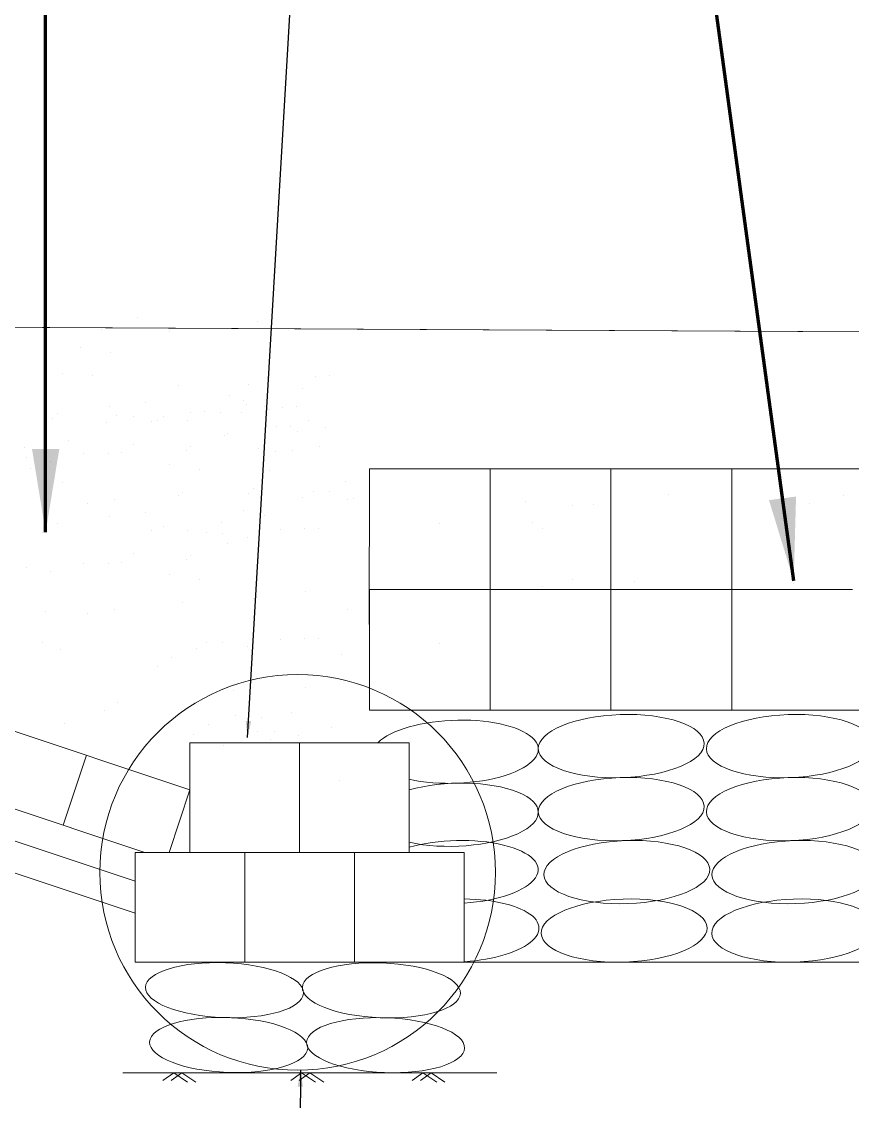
# Model space of a CAD drawing. Header units: inches. Extents: x -8940 to 26362, y -28010 to 990.
# Drawn here: x 4175.61 to 4184.61, y -21350.05 to -21338.35 of the extents above; entities that cross this region are included whole.
import ezdxf

# ---------------------------------------------------------------- set-up
doc = ezdxf.new("R2010")
doc.units = ezdxf.units.IN
doc.header["$MEASUREMENT"] = 0
doc.layers.add('LINE', color=7, linetype='Continuous')
doc.styles.get("Standard").update_dxf_attribs({"font": 'arial.ttf'})
doc.dimstyles.get("Standard").update_dxf_attribs({"dimtxt": 0.18, "dimasz": 0.18, "dimexe": 0.18, "dimexo": 0.0625, "dimgap": 0.09, "dimtad": 0, "dimtih": 1, "dimtoh": 1, "dimdec": 4, "dimzin": 0, "dimdsep": 46, "dimtxsty": 'Standard', "dimcen": 0.09, "dimadec": 0, "dimazin": 0, "dimtfac": 1, "dimtdec": 4, "dimtofl": 0, "dimtmove": 0, "dimatfit": 3, "dimfxl": 1, "dimtolj": 1, "dimtzin": 0, "dimarcsym": 0})

msp = doc.modelspace()

# ---------------------------------------------------------------- linework, layer by layer
at = {"linetype": 'ByBlock', "lineweight": 20, "ltscale": 0.5}
for p, q in [((4179.37556, -21344.879585), (4179.37805, -21343.194607)), ((4179.37556, -21344.879585), (4179.37805, -21343.194607)), ((4179.377612, -21345.475973), (4179.379051, -21344.502026)), ((4179.377612, -21345.475973), (4179.379051, -21344.502026)), ((4181.570549, -21348.537255), (4182.434325, -21348.537255)), ((4181.570549, -21348.537255), (4182.434325, -21348.537255)), ((4176.707917, -21349.735563), (4180.755723, -21349.735563))]:
    msp.add_line(p, q, dxfattribs=at)
at = {"color": 0, "linetype": 'Continuous', "lineweight": 20, "ltscale": 0.5}
for p, q in [((4179.37805, -21343.194607), (4195.686284, -21343.194607)), ((4179.37805, -21343.194607), (4195.686284, -21343.194607)), ((4179.377612, -21345.475973), (4179.377612, -21345.809445)), ((4179.8088, -21345.809445), (4179.377612, -21345.809445)), ((4195.686284, -21345.809449), (4179.8088, -21345.809445)), ((4195.686284, -21345.809449), (4179.8088, -21345.809445)), ((4176.060893, -21347.055057), (4176.313425, -21346.297938)), ((4176.060893, -21347.055057), (4176.313425, -21346.297938)), ((4177.206672, -21347.349255), (4177.4328, -21346.671298)), ((4177.206672, -21347.349255), (4177.4328, -21346.671298))]:
    msp.add_line(p, q, dxfattribs=at)
at = {"linetype": 'ByBlock', "lineweight": 20, "ltscale": 0.5}
for points in [[(4177.4328, -21347.349255), (4177.4328, -21346.161255), (4179.8088, -21346.161255), (4179.8088, -21347.349255), (4178.6208, -21347.349255), (4178.6208, -21346.161255)], [(4177.4328, -21347.349255), (4177.4328, -21346.161255), (4179.8088, -21346.161255), (4179.8088, -21347.349255), (4178.6208, -21347.349255), (4178.6208, -21346.161255)], [(4177.141384, -21349.820408), (4177.257465, -21349.735563), (4177.407942, -21349.837594)], [(4177.230742, -21349.820408), (4177.346822, -21349.735563), (4177.4973, -21349.837594)], [(4178.526382, -21349.820408), (4178.642463, -21349.735563), (4178.79294, -21349.837594)], [(4178.615739, -21349.820408), (4178.73182, -21349.735563), (4178.882297, -21349.837594)], [(4179.839326, -21349.820408), (4179.955407, -21349.735563), (4180.105884, -21349.837594)], [(4179.928683, -21349.820408), (4180.044764, -21349.735563), (4180.195241, -21349.837594)]]:
    msp.add_lwpolyline(points, dxfattribs=at)
for points in [[(4176.8388, -21348.537255), (4178.0268, -21348.537255), (4178.0268, -21347.349255), (4176.8388, -21347.349255)], [(4176.8388, -21348.537255), (4178.0268, -21348.537255), (4178.0268, -21347.349255), (4176.8388, -21347.349255)], [(4178.0268, -21348.537255), (4179.2148, -21348.537255), (4179.2148, -21347.349255), (4178.0268, -21347.349255)], [(4178.0268, -21348.537255), (4179.2148, -21348.537255), (4179.2148, -21347.349255), (4178.0268, -21347.349255)], [(4179.2148, -21348.537255), (4180.4028, -21348.537255), (4180.4028, -21347.349255), (4179.2148, -21347.349255)], [(4179.2148, -21348.537255), (4180.4028, -21348.537255), (4180.4028, -21347.349255), (4179.2148, -21347.349255)]]:
    msp.add_lwpolyline(points, close=True, dxfattribs=at)
at = {"layer": 'LINE', "color": 7, "lineweight": 20, "ltscale": 0.5}
for p, q in [((4176.867342, -21341.551999), (4176.867342, -21341.551999)), ((4176.867342, -21341.551999), (4176.867342, -21341.551999)), ((4178.164565, -21341.598463), (4178.164565, -21341.598463)), ((4178.164565, -21341.598463), (4178.164565, -21341.598463)), ((4176.47463, -21341.683167), (4176.47463, -21341.683167)), ((4176.47463, -21341.683167), (4176.47463, -21341.683167)), ((4177.210498, -21341.710823), (4177.210498, -21341.710823)), ((4177.210498, -21341.710823), (4177.210498, -21341.710823)), ((4176.248286, -21341.885049), (4176.248286, -21341.885049)), ((4176.248286, -21341.885049), (4176.248286, -21341.885049)), ((4176.570686, -21341.938609), (4176.570686, -21341.938609)), ((4176.570686, -21341.938609), (4176.570686, -21341.938609)), ((4176.05252, -21342.159815), (4176.05252, -21342.159815)), ((4176.05252, -21342.159815), (4176.05252, -21342.159815)), ((4176.380754, -21342.186133), (4176.380754, -21342.186133)), ((4176.380754, -21342.186133), (4176.380754, -21342.186133)), ((4178.29179, -21342.201564), (4178.29179, -21342.201564)), ((4178.29179, -21342.201564), (4178.29179, -21342.201564)), ((4178.791648, -21342.195895), (4178.791648, -21342.195895)), ((4178.791648, -21342.195895), (4178.791648, -21342.195895)), ((4178.940077, -21342.189414), (4178.940077, -21342.189414)), ((4178.940077, -21342.189414), (4178.940077, -21342.189414)), ((4177.308645, -21342.293619), (4177.308645, -21342.293619)), ((4177.308645, -21342.293619), (4177.308645, -21342.293619)), ((4178.065363, -21342.279789), (4178.065363, -21342.279789)), ((4178.065363, -21342.279789), (4178.065363, -21342.279789)), ((4178.656426, -21342.320636), (4178.656426, -21342.320636)), ((4178.656426, -21342.320636), (4178.656426, -21342.320636)), ((4177.866287, -21342.39606), (4177.866287, -21342.39606)), ((4177.866287, -21342.39606), (4177.866287, -21342.39606)), ((4176.559114, -21342.519065), (4176.559114, -21342.519065)), ((4176.559114, -21342.519065), (4176.559114, -21342.519065)), ((4176.951655, -21342.481904), (4176.951655, -21342.481904)), ((4176.951655, -21342.481904), (4176.951655, -21342.481904)), ((4178.009708, -21342.46079), (4178.009708, -21342.46079)), ((4178.009708, -21342.46079), (4178.009708, -21342.46079)), ((4178.04666, -21342.494043), (4178.04666, -21342.494043)), ((4178.04666, -21342.494043), (4178.04666, -21342.494043)), ((4178.241004, -21342.51542), (4178.241004, -21342.51542)), ((4178.241004, -21342.51542), (4178.241004, -21342.51542)), ((4178.291892, -21342.548401), (4178.291892, -21342.548401)), ((4178.291892, -21342.548401), (4178.291892, -21342.548401)), ((4178.433715, -21342.530498), (4178.433715, -21342.530498)), ((4178.433715, -21342.530498), (4178.433715, -21342.530498)), ((4178.582144, -21342.524018), (4178.582144, -21342.524018)), ((4178.582144, -21342.524018), (4178.582144, -21342.524018)), ((4175.940777, -21342.651053), (4175.940777, -21342.651053)), ((4175.940777, -21342.651053), (4175.940777, -21342.651053)), ((4175.997588, -21342.594265), (4175.997588, -21342.594265)), ((4175.997588, -21342.594265), (4175.997588, -21342.594265)), ((4176.641361, -21342.620465), (4176.641361, -21342.620465)), ((4176.641361, -21342.620465), (4176.641361, -21342.620465)), ((4176.821937, -21342.627587), (4176.821937, -21342.627587)), ((4176.821937, -21342.627587), (4176.821937, -21342.627587)), ((4177.011989, -21342.680229), (4177.011989, -21342.680229)), ((4177.011989, -21342.680229), (4177.011989, -21342.680229)), ((4177.084448, -21342.668269), (4177.084448, -21342.668269)), ((4177.084448, -21342.668269), (4177.084448, -21342.668269)), ((4177.148108, -21342.63009), (4177.148108, -21342.63009)), ((4177.148108, -21342.63009), (4177.148108, -21342.63009)), ((4177.410619, -21342.670771), (4177.410619, -21342.670771)), ((4177.410619, -21342.670771), (4177.410619, -21342.670771)), ((4177.442878, -21342.58547), (4177.442878, -21342.58547)), ((4177.442878, -21342.58547), (4177.442878, -21342.58547)), ((4177.591307, -21342.57899), (4177.591307, -21342.57899)), ((4177.591307, -21342.57899), (4177.591307, -21342.57899)), ((4177.769049, -21342.587973), (4177.769049, -21342.587973)), ((4177.769049, -21342.587973), (4177.769049, -21342.587973)), ((4177.995134, -21342.588174), (4177.995134, -21342.588174)), ((4177.995134, -21342.588174), (4177.995134, -21342.588174)), ((4178.71309, -21342.669478), (4178.71309, -21342.669478)), ((4178.71309, -21342.669478), (4178.71309, -21342.669478)), ((4176.531839, -21342.6919), (4176.531839, -21342.6919)), ((4176.531839, -21342.6919), (4176.531839, -21342.6919)), ((4178.375986, -21342.738189), (4178.375986, -21342.738189)), ((4178.375986, -21342.738189), (4178.375986, -21342.738189)), ((4178.524415, -21342.731708), (4178.524415, -21342.731708)), ((4178.524415, -21342.731708), (4178.524415, -21342.731708)), ((4178.601949, -21342.791991), (4178.601949, -21342.791991)), ((4178.601949, -21342.791991), (4178.601949, -21342.791991)), ((4178.896877, -21342.745111), (4178.896877, -21342.745111)), ((4178.896877, -21342.745111), (4178.896877, -21342.745111)), ((4175.885122, -21342.832054), (4175.885122, -21342.832054)), ((4175.885122, -21342.832054), (4175.885122, -21342.832054)), ((4176.116418, -21342.886685), (4176.116418, -21342.886685)), ((4176.116418, -21342.886685), (4176.116418, -21342.886685)), ((4177.805202, -21342.835698), (4177.805202, -21342.835698)), ((4177.805202, -21342.835698), (4177.805202, -21342.835698)), ((4177.834876, -21342.817726), (4177.834876, -21342.817726)), ((4177.834876, -21342.817726), (4177.834876, -21342.817726)), ((4175.644463, -21342.959237), (4175.644463, -21342.959237)), ((4175.644463, -21342.959237), (4175.644463, -21342.959237)), ((4176.2849, -21343.034461), (4176.2849, -21343.034461)), ((4176.2849, -21343.034461), (4176.2849, -21343.034461)), ((4176.547534, -21343.029523), (4176.547534, -21343.029523)), ((4176.547534, -21343.029523), (4176.547534, -21343.029523)), ((4176.695963, -21343.023043), (4176.695963, -21343.023043)), ((4176.695963, -21343.023043), (4176.695963, -21343.023043)), ((4176.822057, -21342.927753), (4176.822057, -21342.927753)), ((4176.822057, -21342.927753), (4176.822057, -21342.927753)), ((4177.396548, -21342.992455), (4177.396548, -21342.992455)), ((4177.396548, -21342.992455), (4177.396548, -21342.992455)), ((4177.442164, -21342.948894), (4177.442164, -21342.948894)), ((4177.442164, -21342.948894), (4177.442164, -21342.948894)), ((4178.178031, -21342.97655), (4178.178031, -21342.97655)), ((4178.178031, -21342.97655), (4178.178031, -21342.97655)), ((4178.355156, -21343.004081), (4178.355156, -21343.004081)), ((4178.355156, -21343.004081), (4178.355156, -21343.004081)), ((4178.54422, -21342.999681), (4178.54422, -21342.999681)), ((4178.54422, -21342.999681), (4178.54422, -21342.999681)), ((4178.839148, -21342.952802), (4178.839148, -21342.952802)), ((4178.839148, -21342.952802), (4178.839148, -21342.952802)), ((4175.663959, -21343.076579), (4175.663959, -21343.076579)), ((4175.663959, -21343.076579), (4175.663959, -21343.076579)), ((4175.92647, -21343.11726), (4175.92647, -21343.11726)), ((4175.92647, -21343.11726), (4175.92647, -21343.11726)), ((4177.215819, -21343.150776), (4177.215819, -21343.150776)), ((4177.215819, -21343.150776), (4177.215819, -21343.150776)), ((4175.71029, -21343.188991), (4175.71029, -21343.188991)), ((4175.71029, -21343.188991), (4175.71029, -21343.188991)), ((4177.53822, -21343.204336), (4177.53822, -21343.204336)), ((4177.53822, -21343.204336), (4177.53822, -21343.204336)), ((4178.297428, -21343.211772), (4178.297428, -21343.211772)), ((4178.297428, -21343.211772), (4178.297428, -21343.211772)), ((4179.37805, -21343.194607), (4179.37805, -21343.848316)), ((4179.37805, -21343.194607), (4179.37805, -21343.848316)), ((4180.68547, -21343.194607), (4180.68547, -21343.848316)), ((4180.68547, -21343.848316), (4180.68547, -21343.194607)), ((4180.68547, -21343.194607), (4180.68547, -21343.848316)), ((4180.68547, -21343.848316), (4180.68547, -21343.194607)), ((4181.992889, -21343.194607), (4181.992889, -21343.848316)), ((4181.992889, -21343.848316), (4181.992889, -21343.194607)), ((4181.992889, -21343.194607), (4181.992889, -21343.848316)), ((4181.992889, -21343.848316), (4181.992889, -21343.194607)), ((4183.300308, -21343.194607), (4183.300308, -21343.848317)), ((4183.300308, -21343.848317), (4183.300308, -21343.194607)), ((4183.300308, -21343.194607), (4183.300308, -21343.848317)), ((4183.300308, -21343.848317), (4183.300308, -21343.194607)), ((4167.358419, -21343.311055), (4177.4328, -21346.671298)), ((4167.358419, -21343.311055), (4177.4328, -21346.671298)), ((4176.053445, -21343.347815), (4176.053445, -21343.347815)), ((4176.053445, -21343.347815), (4176.053445, -21343.347815)), ((4179.116381, -21343.327484), (4179.116381, -21343.327484)), ((4179.116381, -21343.327484), (4179.116381, -21343.327484)), ((4179.377126, -21343.314026), (4179.377126, -21343.607722)), ((4179.377126, -21343.314026), (4179.377126, -21343.607722)), ((4179.377126, -21343.337468), (4179.377126, -21343.991178)), ((4179.377126, -21343.337468), (4179.377126, -21343.991178)), ((4177.30957, -21343.481619), (4177.30957, -21343.481619)), ((4177.30957, -21343.481619), (4177.30957, -21343.481619)), ((4177.348288, -21343.45186), (4177.348288, -21343.45186)), ((4177.348288, -21343.45186), (4177.348288, -21343.45186)), ((4178.066288, -21343.467789), (4178.066288, -21343.467789)), ((4178.066288, -21343.467789), (4178.066288, -21343.467789)), ((4178.123099, -21343.411), (4178.123099, -21343.411)), ((4178.123099, -21343.411), (4178.123099, -21343.411)), ((4178.766872, -21343.437201), (4178.766872, -21343.437201)), ((4178.766872, -21343.437201), (4178.766872, -21343.437201)), ((4178.947448, -21343.444323), (4178.947448, -21343.444323)), ((4178.947448, -21343.444323), (4178.947448, -21343.444323)), ((4182.610891, -21343.474875), (4182.610891, -21343.474875)), ((4182.610891, -21343.474875), (4182.610891, -21343.474875)), ((4184.506178, -21343.484488), (4184.506178, -21343.484488)), ((4184.506178, -21343.484488), (4184.506178, -21343.484488)), ((4175.871538, -21343.55171), (4175.871538, -21343.55171)), ((4175.871538, -21343.55171), (4175.871538, -21343.55171)), ((4176.326424, -21343.573674), (4176.326424, -21343.573674)), ((4176.326424, -21343.573674), (4176.326424, -21343.573674)), ((4176.616324, -21343.527798), (4176.616324, -21343.527798)), ((4176.616324, -21343.527798), (4176.616324, -21343.527798)), ((4178.65735, -21343.508636), (4178.65735, -21343.508636)), ((4178.65735, -21343.508636), (4178.65735, -21343.508636)), ((4179.1375, -21343.532174), (4179.1375, -21343.532174)), ((4179.1375, -21343.532174), (4179.1375, -21343.532174)), ((4179.209959, -21343.520214), (4179.209959, -21343.520214)), ((4179.209959, -21343.520214), (4179.209959, -21343.520214)), ((4181.072791, -21343.551386), (4181.072791, -21343.551386)), ((4181.072791, -21343.551386), (4181.072791, -21343.551386)), ((4181.57188, -21343.589131), (4181.57188, -21343.589131)), ((4181.57188, -21343.589131), (4181.57188, -21343.589131)), ((4181.808658, -21343.579042), (4181.808658, -21343.579042)), ((4181.808658, -21343.579042), (4181.808658, -21343.579042)), ((4181.993212, -21343.557595), (4181.993212, -21343.557595)), ((4181.993212, -21343.557595), (4181.993212, -21343.557595)), ((4183.885237, -21343.526605), (4183.885237, -21343.526605)), ((4183.885237, -21343.526605), (4183.885237, -21343.526605)), ((4184.147748, -21343.567287), (4184.147748, -21343.567287)), ((4184.147748, -21343.567287), (4184.147748, -21343.567287)), ((4176.560039, -21343.707065), (4176.560039, -21343.707065)), ((4176.560039, -21343.707065), (4176.560039, -21343.707065)), ((4176.95258, -21343.669904), (4176.95258, -21343.669904)), ((4176.95258, -21343.669904), (4176.95258, -21343.669904)), ((4178.010633, -21343.64879), (4178.010633, -21343.64879)), ((4178.010633, -21343.64879), (4178.010633, -21343.64879)), ((4178.241929, -21343.70342), (4178.241929, -21343.70342)), ((4178.241929, -21343.70342), (4178.241929, -21343.70342)), ((4175.998513, -21343.782265), (4175.998513, -21343.782265)), ((4175.998513, -21343.782265), (4175.998513, -21343.782265)), ((4177.149032, -21343.81809), (4177.149032, -21343.81809)), ((4177.149032, -21343.81809), (4177.149032, -21343.81809)), ((4177.769973, -21343.775973), (4177.769973, -21343.775973)), ((4177.769973, -21343.775973), (4177.769973, -21343.775973)), ((4178.410411, -21343.851197), (4178.410411, -21343.851197)), ((4178.410411, -21343.851197), (4178.410411, -21343.851197)), ((4178.673045, -21343.846259), (4178.673045, -21343.846259)), ((4178.673045, -21343.846259), (4178.673045, -21343.846259)), ((4178.821474, -21343.839778), (4178.821474, -21343.839778)), ((4178.821474, -21343.839778), (4178.821474, -21343.839778)), ((4180.137063, -21343.784874), (4180.137063, -21343.784874)), ((4180.137063, -21343.784874), (4180.137063, -21343.784874)), ((4180.68547, -21343.848316), (4180.68547, -21344.502026)), ((4180.68547, -21344.502026), (4180.68547, -21343.848316)), ((4180.68547, -21343.848316), (4180.68547, -21344.502026)), ((4180.68547, -21344.502026), (4180.68547, -21343.848316)), ((4181.14092, -21343.779057), (4181.14092, -21343.779057)), ((4181.14092, -21343.779057), (4181.14092, -21343.779057)), ((4181.252773, -21343.836392), (4181.252773, -21343.836392)), ((4181.252773, -21343.836392), (4181.252773, -21343.836392)), ((4181.992889, -21343.848316), (4181.992889, -21344.502026)), ((4181.992889, -21344.502026), (4181.992889, -21343.848316)), ((4181.992889, -21343.848316), (4181.992889, -21344.502026)), ((4181.992889, -21344.502026), (4181.992889, -21343.848316)), ((4183.300308, -21343.848317), (4183.300308, -21344.502026)), ((4183.300308, -21344.502026), (4183.300308, -21343.848317)), ((4183.300308, -21343.848317), (4183.300308, -21344.502026)), ((4183.300308, -21344.502026), (4183.300308, -21343.848317)), ((4175.838011, -21343.885643), (4175.838011, -21343.885643)), ((4175.838011, -21343.885643), (4175.838011, -21343.885643)), ((4177.012914, -21343.868229), (4177.012914, -21343.868229)), ((4177.012914, -21343.868229), (4177.012914, -21343.868229)), ((4177.411543, -21343.858771), (4177.411543, -21343.858771)), ((4177.411543, -21343.858771), (4177.411543, -21343.858771)), ((4177.608895, -21343.886192), (4177.608895, -21343.886192)), ((4177.608895, -21343.886192), (4177.608895, -21343.886192)), ((4177.78947, -21343.893314), (4177.78947, -21343.893314)), ((4177.78947, -21343.893314), (4177.78947, -21343.893314)), ((4178.051981, -21343.933996), (4178.051981, -21343.933996)), ((4178.051981, -21343.933996), (4178.051981, -21343.933996)), ((4177.835801, -21344.005726), (4177.835801, -21344.005726)), ((4177.835801, -21344.005726), (4177.835801, -21344.005726)), ((4167.389581, -21344.162171), (4176.944816, -21347.349255)), ((4167.389581, -21344.162171), (4176.944816, -21347.349255)), ((4176.822981, -21344.115753), (4176.822981, -21344.115753)), ((4176.822981, -21344.115753), (4176.822981, -21344.115753)), ((4177.397473, -21344.180455), (4177.397473, -21344.180455)), ((4177.397473, -21344.180455), (4177.397473, -21344.180455)), ((4177.443088, -21344.136894), (4177.443088, -21344.136894)), ((4177.443088, -21344.136894), (4177.443088, -21344.136894)), ((4178.178956, -21344.16455), (4178.178956, -21344.16455)), ((4178.178956, -21344.16455), (4178.178956, -21344.16455)), ((4175.664884, -21344.264579), (4175.664884, -21344.264579)), ((4175.664884, -21344.264579), (4175.664884, -21344.264579)), ((4175.927395, -21344.30526), (4175.927395, -21344.30526)), ((4175.927395, -21344.30526), (4175.927395, -21344.30526)), ((4176.285825, -21344.222461), (4176.285825, -21344.222461)), ((4176.285825, -21344.222461), (4176.285825, -21344.222461)), ((4176.548459, -21344.217523), (4176.548459, -21344.217523)), ((4176.548459, -21344.217523), (4176.548459, -21344.217523)), ((4176.696888, -21344.211043), (4176.696888, -21344.211043)), ((4176.696888, -21344.211043), (4176.696888, -21344.211043)), ((4177.216744, -21344.338776), (4177.216744, -21344.338776)), ((4177.216744, -21344.338776), (4177.216744, -21344.338776)), ((4177.539145, -21344.392336), (4177.539145, -21344.392336)), ((4177.539145, -21344.392336), (4177.539145, -21344.392336)), ((4181.57188, -21344.395915), (4181.57188, -21344.395915)), ((4181.57188, -21344.395915), (4181.57188, -21344.395915)), ((4182.249152, -21344.419149), (4182.249152, -21344.419149)), ((4182.249152, -21344.419149), (4182.249152, -21344.419149)), ((4167.218109, -21344.451055), (4176.8388, -21347.659973)), ((4178.68555, -21344.5238), (4178.68555, -21344.5238)), ((4178.68555, -21344.5238), (4178.68555, -21344.5238)), ((4179.37805, -21344.502026), (4179.37805, -21344.795722)), ((4180.03176, -21344.502026), (4179.37805, -21344.502026)), ((4179.37805, -21344.502026), (4179.37805, -21344.795722)), ((4180.03176, -21344.502026), (4179.37805, -21344.502026)), ((4179.37805, -21344.525468), (4179.37805, -21345.179178)), ((4179.37805, -21344.525468), (4179.37805, -21345.179178)), ((4180.68547, -21344.502026), (4180.03176, -21344.502026)), ((4180.03176, -21344.502026), (4180.68547, -21344.502026)), ((4180.68547, -21344.502026), (4180.03176, -21344.502026)), ((4180.03176, -21344.502026), (4180.68547, -21344.502026)), ((4180.68547, -21344.502026), (4180.68547, -21345.155736)), ((4181.339179, -21344.502026), (4180.68547, -21344.502026)), ((4180.68547, -21345.155736), (4180.68547, -21344.502026)), ((4180.68547, -21344.502026), (4181.339179, -21344.502026)), ((4180.68547, -21344.502026), (4180.68547, -21345.155736)), ((4181.339179, -21344.502026), (4180.68547, -21344.502026)), ((4180.68547, -21345.155736), (4180.68547, -21344.502026)), ((4180.68547, -21344.502026), (4181.339179, -21344.502026)), ((4181.252773, -21344.466659), (4181.252773, -21344.466659)), ((4181.252773, -21344.466659), (4181.252773, -21344.466659)), ((4181.992889, -21344.502026), (4181.339179, -21344.502026)), ((4181.339179, -21344.502026), (4181.992889, -21344.502026)), ((4181.992889, -21344.502026), (4181.339179, -21344.502026)), ((4181.339179, -21344.502026), (4181.992889, -21344.502026)), ((4181.992889, -21344.502026), (4181.992889, -21345.155736)), ((4182.646598, -21344.502026), (4181.992889, -21344.502026)), ((4181.992889, -21345.155736), (4181.992889, -21344.502026)), ((4181.992889, -21344.502026), (4182.646598, -21344.502026)), ((4181.992889, -21344.502026), (4181.992889, -21345.155736)), ((4182.646598, -21344.502026), (4181.992889, -21344.502026)), ((4181.992889, -21345.155736), (4181.992889, -21344.502026)), ((4181.992889, -21344.502026), (4182.646598, -21344.502026)), ((4182.176331, -21344.503687), (4182.176331, -21344.503687)), ((4182.176331, -21344.503687), (4182.176331, -21344.503687)), ((4182.415047, -21344.498562), (4182.415047, -21344.498562)), ((4182.415047, -21344.498562), (4182.415047, -21344.498562)), ((4183.300308, -21344.502026), (4182.646598, -21344.502026)), ((4182.646598, -21344.502026), (4183.300308, -21344.502026)), ((4183.300308, -21344.502026), (4182.646598, -21344.502026)), ((4182.646598, -21344.502026), (4183.300308, -21344.502026)), ((4183.300308, -21344.502026), (4183.300308, -21345.155736)), ((4183.954018, -21344.502026), (4183.300308, -21344.502026)), ((4183.300308, -21345.155736), (4183.300308, -21344.502026)), ((4183.300308, -21344.502026), (4183.954018, -21344.502026)), ((4183.300308, -21344.502026), (4183.300308, -21345.155736)), ((4183.954018, -21344.502026), (4183.300308, -21344.502026)), ((4183.300308, -21345.155736), (4183.300308, -21344.502026)), ((4183.300308, -21344.502026), (4183.954018, -21344.502026)), ((4184.607727, -21344.502026), (4183.954018, -21344.502026)), ((4183.954018, -21344.502026), (4184.607727, -21344.502026)), ((4184.607727, -21344.502026), (4183.954018, -21344.502026)), ((4183.954018, -21344.502026), (4184.607727, -21344.502026)), ((4183.972071, -21344.442086), (4183.972071, -21344.442086)), ((4183.972071, -21344.442086), (4183.972071, -21344.442086)), ((4177.349212, -21344.63986), (4177.349212, -21344.63986)), ((4177.349212, -21344.63986), (4177.349212, -21344.63986)), ((4178.124024, -21344.599), (4178.124024, -21344.599)), ((4178.124024, -21344.599), (4178.124024, -21344.599)), ((4167.199886, -21344.791055), (4176.8388, -21348.006051)), ((4167.199886, -21344.791055), (4176.8388, -21348.006051)), ((4168.237467, -21344.791055), (4176.8388, -21347.659973)), ((4175.872463, -21344.73971), (4175.872463, -21344.73971)), ((4175.872463, -21344.73971), (4175.872463, -21344.73971)), ((4176.327349, -21344.761674), (4176.327349, -21344.761674)), ((4176.327349, -21344.761674), (4176.327349, -21344.761674)), ((4176.617248, -21344.715798), (4176.617248, -21344.715798)), ((4176.617248, -21344.715798), (4176.617248, -21344.715798)), ((4179.138424, -21344.720174), (4179.138424, -21344.720174)), ((4179.138424, -21344.720174), (4179.138424, -21344.720174)), ((4175.838935, -21345.073643), (4175.838935, -21345.073643)), ((4175.838935, -21345.073643), (4175.838935, -21345.073643)), ((4177.60982, -21345.074192), (4177.60982, -21345.074192)), ((4177.60982, -21345.074192), (4177.60982, -21345.074192)), ((4177.790395, -21345.081314), (4177.790395, -21345.081314)), ((4177.790395, -21345.081314), (4177.790395, -21345.081314)), ((4178.052906, -21345.121996), (4178.052906, -21345.121996)), ((4178.052906, -21345.121996), (4178.052906, -21345.121996)), ((4178.411336, -21345.039197), (4178.411336, -21345.039197)), ((4178.411336, -21345.039197), (4178.411336, -21345.039197)), ((4178.67397, -21345.034259), (4178.67397, -21345.034259)), ((4178.67397, -21345.034259), (4178.67397, -21345.034259)), ((4178.822399, -21345.027778), (4178.822399, -21345.027778)), ((4178.822399, -21345.027778), (4178.822399, -21345.027778)), ((4180.137063, -21345.092293), (4180.137063, -21345.092293)), ((4180.137063, -21345.092293), (4180.137063, -21345.092293)), ((4176.030693, -21345.148284), (4176.030693, -21345.148284)), ((4176.030693, -21345.148284), (4176.030693, -21345.148284)), ((4177.235866, -21345.234206), (4177.235866, -21345.234206)), ((4177.235866, -21345.234206), (4177.235866, -21345.234206)), ((4177.500298, -21345.145627), (4177.500298, -21345.145627)), ((4177.500298, -21345.145627), (4177.500298, -21345.145627)), ((4179.078091, -21345.207132), (4179.078091, -21345.207132)), ((4179.078091, -21345.207132), (4179.078091, -21345.207132)), ((4179.374416, -21345.234561), (4179.374416, -21345.234561)), ((4179.374416, -21345.234561), (4179.374416, -21345.234561)), ((4180.68547, -21345.155736), (4180.68547, -21345.809445)), ((4180.68547, -21345.809445), (4180.68547, -21345.155736)), ((4180.68547, -21345.155736), (4180.68547, -21345.809445)), ((4180.68547, -21345.809445), (4180.68547, -21345.155736)), ((4181.992889, -21345.155736), (4181.992889, -21345.809445)), ((4181.992889, -21345.155736), (4181.992889, -21345.809445)), ((4181.992889, -21345.809445), (4181.992889, -21345.155736)), ((4181.992889, -21345.809445), (4181.992889, -21345.155736)), ((4183.300308, -21345.155736), (4183.300308, -21345.809445)), ((4183.300308, -21345.809445), (4183.300308, -21345.155736)), ((4183.300308, -21345.155736), (4183.300308, -21345.809445)), ((4183.300308, -21345.809445), (4183.300308, -21345.155736)), ((4177.084876, -21345.340411), (4177.084876, -21345.340411)), ((4177.084876, -21345.340411), (4177.084876, -21345.340411)), ((4177.905966, -21345.600609), (4177.905966, -21345.600609)), ((4177.905966, -21345.600609), (4177.905966, -21345.600609)), ((4178.680777, -21345.559749), (4178.680777, -21345.559749)), ((4178.680777, -21345.559749), (4178.680777, -21345.559749)), ((4176.503054, -21345.812508), (4176.503054, -21345.812508)), ((4176.503054, -21345.812508), (4176.503054, -21345.812508)), ((4176.645448, -21345.730962), (4176.645448, -21345.730962)), ((4176.645448, -21345.730962), (4176.645448, -21345.730962)), ((4178.534739, -21345.837294), (4178.534739, -21345.837294)), ((4178.534739, -21345.837294), (4178.534739, -21345.837294)), ((4179.8088, -21345.809445), (4183.300308, -21345.809445)), ((4179.8088, -21345.809445), (4183.300308, -21345.809445)), ((4180.03176, -21345.809445), (4180.68547, -21345.809445)), ((4180.03176, -21345.809445), (4180.68547, -21345.809445)), ((4180.68547, -21345.809445), (4181.339179, -21345.809445)), ((4180.68547, -21345.809445), (4181.339179, -21345.809445)), ((4181.339179, -21345.809445), (4181.992889, -21345.809445)), ((4181.339179, -21345.809445), (4181.992889, -21345.809445)), ((4181.992889, -21345.809445), (4182.646598, -21345.809445)), ((4181.992889, -21345.809445), (4182.646598, -21345.809445)), ((4182.646598, -21345.809445), (4183.300308, -21345.809445)), ((4182.646598, -21345.809445), (4183.300308, -21345.809445)), ((4183.300308, -21345.809445), (4183.954018, -21345.809445)), ((4183.300308, -21345.809445), (4183.954018, -21345.809445)), ((4183.954018, -21345.809445), (4184.607727, -21345.809445)), ((4183.954018, -21345.809445), (4184.607727, -21345.809445)), ((4176.071315, -21345.94829), (4176.071315, -21345.94829)), ((4176.071315, -21345.94829), (4176.071315, -21345.94829)), ((4177.635994, -21345.960725), (4177.635994, -21345.960725)), ((4177.635994, -21345.960725), (4177.635994, -21345.960725)), ((4177.92687, -21345.863289), (4177.92687, -21345.863289)), ((4177.92687, -21345.863289), (4177.92687, -21345.863289)), ((4178.20608, -21345.890983), (4178.20608, -21345.890983)), ((4178.20608, -21345.890983), (4178.20608, -21345.890983)), ((4177.469906, -21346.077551), (4177.469906, -21346.077551)), ((4177.469906, -21346.077551), (4177.469906, -21346.077551)), ((4178.166573, -21346.034941), (4178.166573, -21346.034941)), ((4178.166573, -21346.034941), (4178.166573, -21346.034941)), ((4178.347148, -21346.042063), (4178.347148, -21346.042063)), ((4178.347148, -21346.042063), (4178.347148, -21346.042063)), ((4178.968089, -21345.999946), (4178.968089, -21345.999946)), ((4178.968089, -21345.999946), (4178.968089, -21345.999946)), ((4177.792619, -21346.194955), (4177.792619, -21346.194955)), ((4177.792619, -21346.194955), (4177.792619, -21346.194955)), ((4178.057051, -21346.106376), (4178.057051, -21346.106376)), ((4178.057051, -21346.106376), (4178.057051, -21346.106376)), ((4178.310879, -21346.131553), (4178.310879, -21346.131553)), ((4178.310879, -21346.131553), (4178.310879, -21346.131553)), ((4178.609659, -21346.082745), (4178.609659, -21346.082745)), ((4178.609659, -21346.082745), (4178.609659, -21346.082745)), ((4179.058373, -21346.566529), (4179.058373, -21346.566529)), ((4179.058373, -21346.566529), (4179.058373, -21346.566529)), ((4181.570549, -21348.537255), (4178.147897, -21348.537255)), ((4181.570549, -21348.537255), (4178.147897, -21348.537255)), ((4182.434325, -21348.537255), (4195.686284, -21348.537255)), ((4182.434325, -21348.537255), (4195.686284, -21348.537255))]:
    msp.add_line(p, q, dxfattribs=at)
for points in [[(4202.419421, -21341.804119), (4156.20709, -21341.559509)], [(4202.419421, -21341.804119), (4162.202229, -21341.591243)]]:
    msp.add_lwpolyline(points, dxfattribs=at)
msp.add_circle((4178.599842, -21347.565373), 2.142748, dxfattribs=at)
msp.add_circle((4178.599842, -21347.565373), 2.142748, dxfattribs=at)
at = {"layer": 'LINE', "color": 7, "lineweight": 20, "ltscale": 0.5, "extrusion": (0, 0, -1)}
for centre in [(4182.104344, -21346.197841), (4182.104344, -21346.197841), (4183.924491, -21346.197841), (4183.924491, -21346.197841), (4182.104344, -21346.880226), (4182.104344, -21346.880226), (4183.924491, -21346.880226), (4183.924491, -21346.880226), (4182.164682, -21347.56242), (4182.164682, -21347.56242), (4183.984829, -21347.56242), (4183.984829, -21347.56242), (4182.135208, -21348.196063), (4182.135208, -21348.196063), (4183.982938, -21348.196063), (4183.982938, -21348.196063)]:
    msp.add_ellipse(centre, major_axis=(-0.898346, -0.030541), ratio=0.379800122, dxfattribs=at)
for centre, start_param, end_param in [((4180.307651, -21346.258923), 0.37839933, 5.31396663), ((4180.307651, -21346.258923), 0.37839933, 5.31396663), ((4180.307651, -21346.941307), 0.99504108, 5.31396663), ((4180.307651, -21346.941307), 0.99504108, 5.31396663), ((4180.305884, -21347.56242), 0.997403949, 4.617215797), ((4180.305884, -21347.56242), 0.997403949, 4.617215797), ((4180.315045, -21348.196063), 1.681541046, 4.890937013), ((4180.315045, -21348.196063), 1.681541046, 4.890937013)]:
    msp.add_ellipse(centre, major_axis=(-0.898346, -0.030541), ratio=0.379800122, start_param=start_param, end_param=end_param, dxfattribs=at)
at = {"layer": 'LINE', "color": 7, "lineweight": 20, "ltscale": 0.5}
for centre in [(4177.807116, -21348.841715), (4179.506406, -21348.843219), (4177.852707, -21349.435236), (4179.551996, -21349.43674)]:
    msp.add_ellipse(centre, major_axis=(-0.855829, 0.032565), ratio=0.347100484, dxfattribs=at)

# ---------------------------------------------------------------- leaders
at = {"linetype": 'ByBlock', "lineweight": 20, "ltscale": 0.5}
for points in [[(4178.057051, -21346.106376), (4179.902624, -21314.457321)], [(4178.057051, -21346.106376), (4179.902624, -21314.457321)], [(4178.629023, -21349.707922), (4178.625626, -21351.211452), (4176.468927, -21351.211452)], [(4178.629023, -21349.707922), (4178.625626, -21351.211452), (4176.468927, -21351.211452)]]:
    msp.add_leader(points, dimstyle='Standard', override={"dimgap": 0.09, "dimtad": 0, "dimfxl": 700, "dimfxlon": 1}, dxfattribs=at)
at = {"layer": 'LINE', "color": 7, "lineweight": 20, "ltscale": 0.5}
for points in [[(4183.972071, -21344.406876), (4179.902624, -21314.457321), (4181.69919, -21314.457321)], [(4183.972071, -21344.406876), (4179.902624, -21314.457321), (4181.69919, -21314.457321)], [(4175.870804, -21343.880374), (4175.870804, -21327.106695), (4171.089007, -21327.106695)], [(4175.870804, -21343.880374), (4175.870804, -21327.106695), (4171.089007, -21327.106695)]]:
    msp.add_leader(points, dimstyle='Standard', override={"dimtxt": 1.2, "dimasz": 0.9, "dimclrd": 7, "dimclre": 7, "dimclrt": 7, "dimlwd": 65535, "dimlwe": 65535}, dxfattribs=at)

doc.saveas('drawing.dxf')
